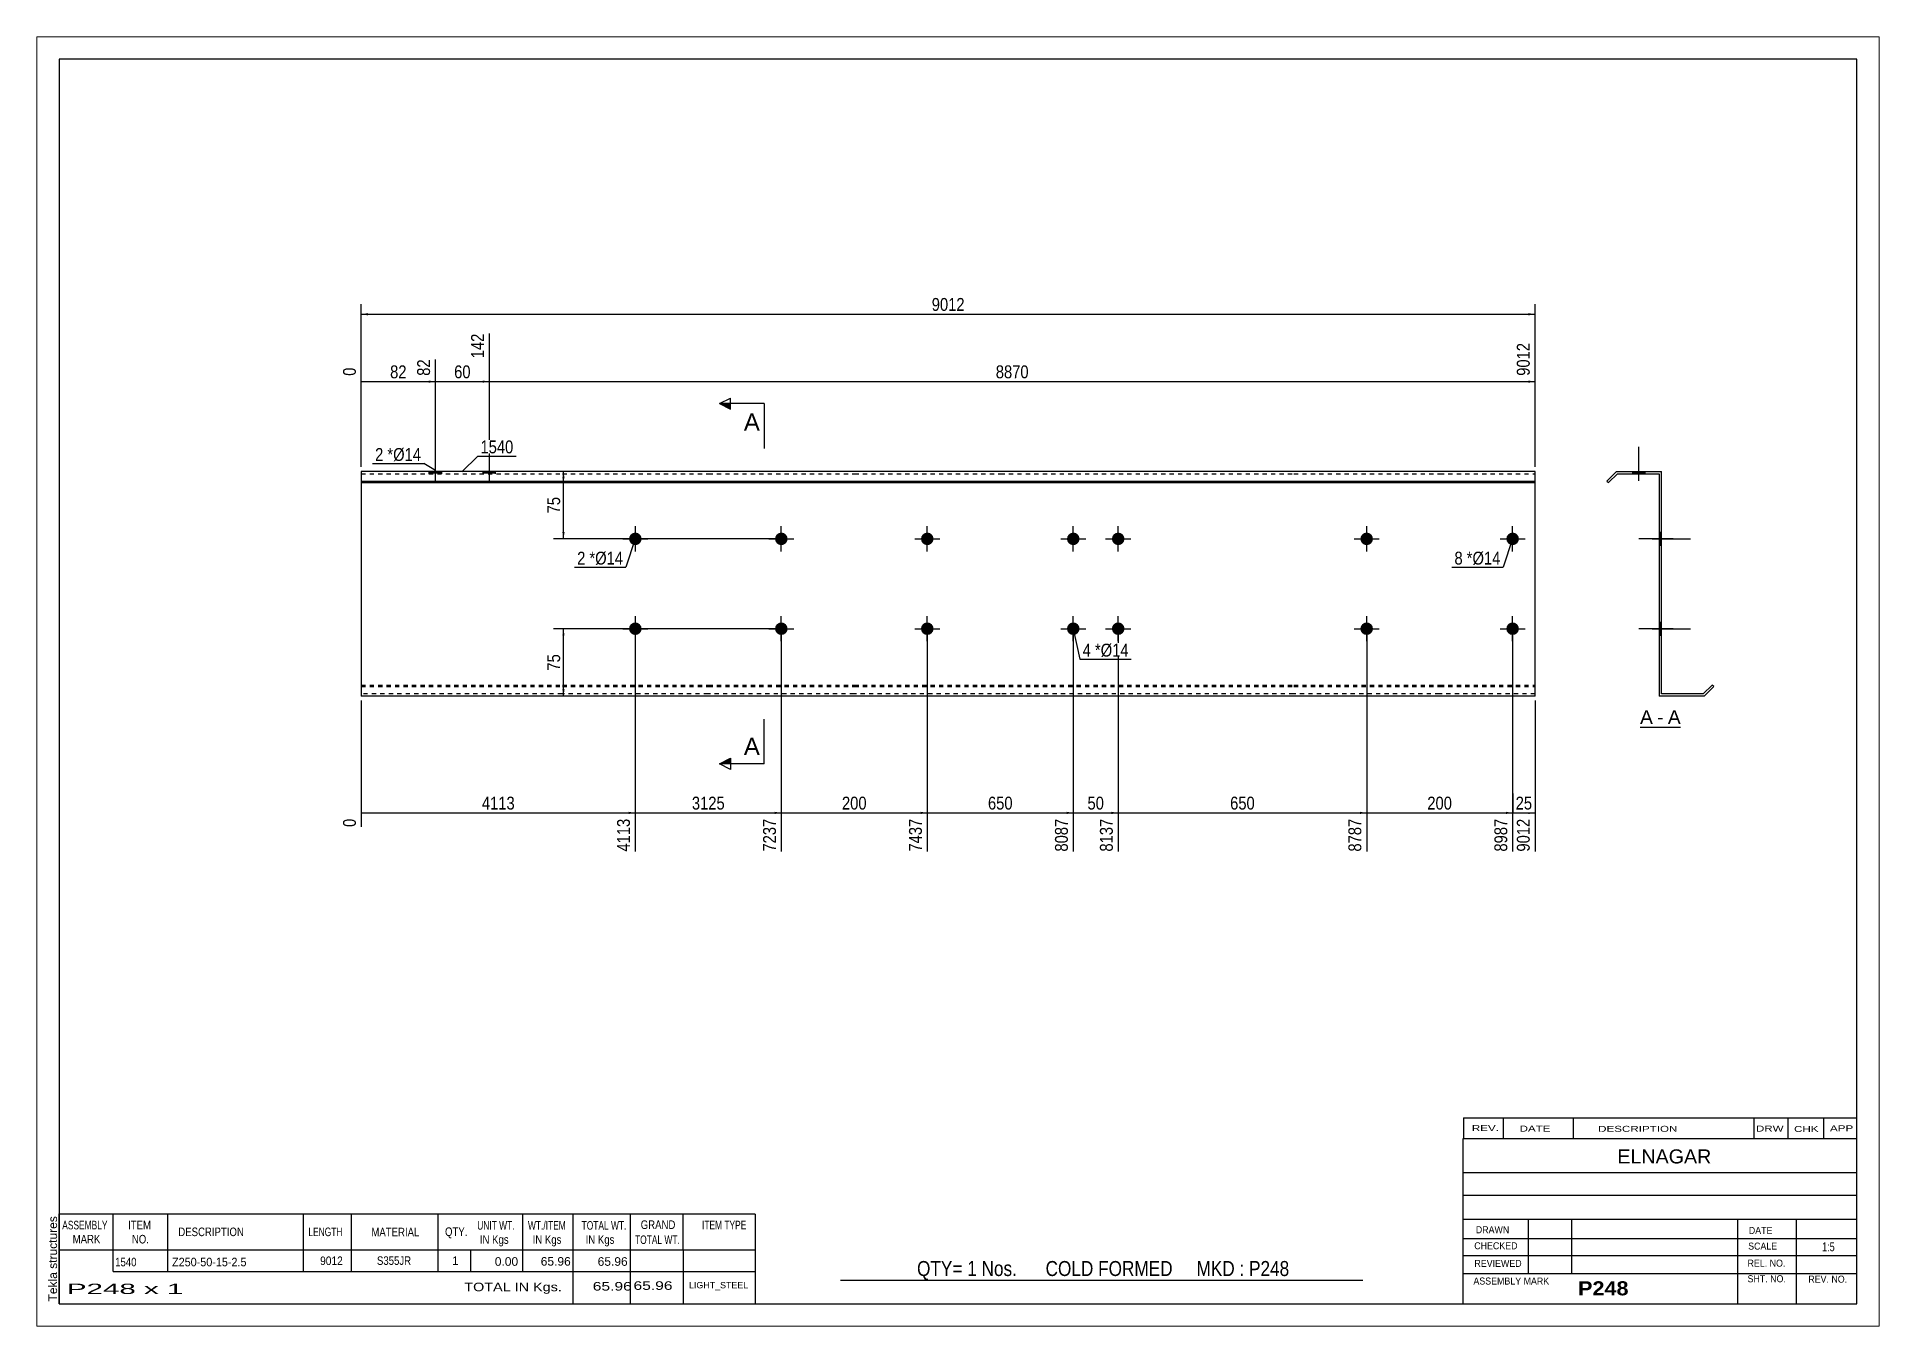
# Paper-space layout 'Layout1' of a CAD drawing. Header units: millimetres. Extents: x 0 to 410, y 0 to 287.
# The model-space entities are those that its viewports show. They can reach past a viewport. Long polylines and large blocks are cut down to what shows.
import ezdxf

# ---------------------------------------------------------------- set-up
doc = ezdxf.new("R2010")
doc.units = ezdxf.units.MM
doc.linetypes.add('DXK_LINE_DOT1', pattern=[1.8814, 0.9407, -0.9407])
doc.layers.add('Viewport layer', color=7, linetype='Continuous', plot=False)
doc.styles.add('Arial', font='ARIAL.TTF', dxfattribs={"height": 0.2})
doc.styles.add('Arial Bold', font='ARIALBD.TTF', dxfattribs={"height": 0.2})
doc.styles.add('Arial Narrow', font='ARIALN.TTF', dxfattribs={"height": 0.2})

# ---------------------------------------------------------------- blocks, each defined once
blk = doc.blocks.new('Unknown-629092488-1602')
at = {"color": 5, "linetype": 'Continuous'}
for p, q in [((332.8, 116.75), (-67.2, 116.75)), ((-67.2, 116.75), (-67.2, -160.25)), ((332.8, -160.25), (332.8, 116.75)), ((-67.2, -160.25), (332.8, -160.25))]:
    blk.add_line(p, q, dxfattribs=at)
at = {"color": 174, "linetype": 'Continuous', "style": 'Arial'}
blk.add_text('Tekla structures', height=1.9102, rotation=90, dxfattribs=at).set_placement((-67.7, -159.75))
blk = doc.blocks.new('Unknown-629092488-12 - 1231')
at = {"color": 7, "linetype": 'Continuous'}
blk.add_line((284.59, -31.95), (293.62, -31.95), dxfattribs=at)
at = {"color": 0, "linetype": 'Continuous'}
blk.add_wipeout([(287.43, -31.2), (287.43, -28), (284.59, -28), (284.59, -31.2)], dxfattribs=at)
blk.add_wipeout([(289.82, -31.2), (289.82, -28), (288.39, -28), (288.39, -31.2)], dxfattribs=at)
at = {"color": 96, "linetype": 'Continuous', "style": 'Arial'}
blk.add_text('A', height=3.06, dxfattribs=at).set_placement((284.59, -31.2))
at = {"color": 0, "linetype": 'Continuous'}
blk.add_wipeout([(293.62, -31.2), (293.62, -28), (290.78, -28), (290.78, -31.2)], dxfattribs=at)
at = {"color": 96, "linetype": 'Continuous', "style": 'Arial'}
for s, p in [('A', (290.78, -31.2)), ('-', (288.39, -31.2))]:
    blk.add_text(s, height=3.06, dxfattribs=at).set_placement(p)
blk = doc.blocks.new('Bolt-629092488-1223 - 1203')
at = {"linetype": 'Continuous'}
for points in [[(124.56, -10, -1), (127.36, -10, -1)], [(222.35, -10, -1), (225.15, -10, -1)]]:
    blk.add_hatch(color=3, dxfattribs=at).paths.add_polyline_path(points)
at = {"color": 3, "linetype": 'Continuous'}
for p, q in [((125.96, -12.8), (125.96, -7.2)), ((223.75, -12.8), (223.75, -7.2)), ((123.16, -10), (128.76, -10)), ((220.95, -10), (226.55, -10))]:
    blk.add_line(p, q, dxfattribs=at)
blk = doc.blocks.new('Part-629092488-1218 - 1203')
at = {"color": 2, "linetype": 'Continuous'}
for p, q in [((44.69, 25), (0, 25)), ((0, 25), (0, -25)), ((77.18, 25), (44.79, 25)), ((109.67, 25), (77.28, 25)), ((142.16, 25), (109.77, 25)), ((207.45, 25), (142.26, 25)), ((239.94, 25), (207.55, 25)), ((261.23, 25), (240.04, 25)), ((261.23, -25), (261.23, 25)), ((0, 22.88), (44.69, 22.88)), ((0, 22.53), (44.69, 22.53)), ((44.79, 22.88), (77.18, 22.88)), ((44.79, 22.53), (77.18, 22.53)), ((77.28, 22.88), (109.67, 22.88)), ((77.28, 22.53), (109.67, 22.53)), ((109.77, 22.88), (142.16, 22.88)), ((109.77, 22.53), (142.16, 22.53)), ((142.26, 22.88), (207.45, 22.88)), ((142.26, 22.53), (207.45, 22.53)), ((207.55, 22.88), (239.94, 22.88)), ((207.55, 22.53), (239.94, 22.53)), ((240.04, 22.88), (261.23, 22.88)), ((240.04, 22.53), (261.23, 22.53)), ((44.69, -25), (0, -25)), ((77.18, -25), (44.79, -25)), ((109.67, -25), (77.28, -25)), ((142.16, -25), (109.77, -25)), ((207.45, -25), (142.26, -25)), ((239.94, -25), (207.55, -25)), ((261.23, -25), (240.04, -25))]:
    blk.add_line(p, q, dxfattribs=at)
at = {"color": 7, "linetype": 'DXK_LINE_DOT1'}
for p, q in [((0, 24.5), (44.69, 24.5)), ((44.79, 24.5), (77.18, 24.5)), ((77.28, 24.5), (109.67, 24.5)), ((109.77, 24.5), (142.16, 24.5)), ((142.26, 24.5), (207.45, 24.5)), ((207.55, 24.5), (239.94, 24.5)), ((240.04, 24.5), (261.23, 24.5)), ((0, -22.53), (44.69, -22.53)), ((0, -22.88), (44.69, -22.88)), ((44.69, -24.5), (0, -24.5)), ((44.79, -22.53), (77.18, -22.53)), ((44.79, -22.88), (77.18, -22.88)), ((77.18, -24.5), (44.79, -24.5)), ((77.28, -22.53), (109.67, -22.53)), ((77.28, -22.88), (109.67, -22.88)), ((109.67, -24.5), (77.28, -24.5)), ((109.77, -22.53), (142.16, -22.53)), ((109.77, -22.88), (142.16, -22.88)), ((142.16, -24.5), (109.77, -24.5)), ((142.26, -22.53), (207.45, -22.53)), ((142.26, -22.88), (207.45, -22.88)), ((207.45, -24.5), (142.26, -24.5)), ((207.55, -22.53), (239.94, -22.53)), ((207.55, -22.88), (239.94, -22.88)), ((239.94, -24.5), (207.55, -24.5)), ((240.04, -22.53), (261.23, -22.53)), ((240.04, -22.88), (261.23, -22.88)), ((261.23, -24.5), (240.04, -24.5))]:
    blk.add_line(p, q, dxfattribs=at)
blk = doc.blocks.new('Bolt-629092488-1219 - 1203')
at = {"linetype": 'Continuous'}
for points in [[(92.08, -10, -1), (94.88, -10, -1)], [(254.83, -10, -1), (257.63, -10, -1)]]:
    blk.add_hatch(color=3, dxfattribs=at).paths.add_polyline_path(points)
at = {"color": 3, "linetype": 'Continuous'}
for p, q in [((93.48, -12.8), (93.48, -7.2)), ((256.23, -12.8), (256.23, -7.2)), ((90.68, -10), (96.28, -10)), ((253.43, -10), (259.03, -10))]:
    blk.add_line(p, q, dxfattribs=at)
blk = doc.blocks.new('Bolt-629092488-1220 - 1203')
at = {"linetype": 'Continuous'}
for points in [[(92.08, 10, -1), (94.88, 10, -1)], [(254.83, 10, -1), (257.63, 10, -1)]]:
    blk.add_hatch(color=3, dxfattribs=at).paths.add_polyline_path(points)
at = {"color": 3, "linetype": 'Continuous'}
for p, q in [((93.48, 7.2), (93.48, 12.8)), ((256.23, 7.2), (256.23, 12.8)), ((90.68, 10), (96.28, 10)), ((253.43, 10), (259.03, 10))]:
    blk.add_line(p, q, dxfattribs=at)
blk = doc.blocks.new('Bolt-629092488-1221 - 1203')
at = {"linetype": 'Continuous'}
for points in [[(157.05, 10, -1), (159.85, 10, -1)], [(167.05, 10, -1), (169.85, 10, -1)], [(157.05, -10, -1), (159.85, -10, -1)], [(167.05, -10, -1), (169.85, -10, -1)]]:
    blk.add_hatch(color=3, dxfattribs=at).paths.add_polyline_path(points)
at = {"color": 3, "linetype": 'Continuous'}
for p, q in [((158.45, 7.2), (158.45, 12.8)), ((168.45, 7.2), (168.45, 12.8)), ((155.65, 10), (161.25, 10)), ((165.65, 10), (171.25, 10)), ((158.45, -12.8), (158.45, -7.2)), ((168.45, -12.8), (168.45, -7.2)), ((155.65, -10), (161.25, -10)), ((165.65, -10), (171.25, -10))]:
    blk.add_line(p, q, dxfattribs=at)
blk = doc.blocks.new('Bolt-629092488-1222 - 1203')
at = {"linetype": 'Continuous'}
for points in [[(124.56, 10, -1), (127.36, 10, -1)], [(222.35, 10, -1), (225.15, 10, -1)]]:
    blk.add_hatch(color=3, dxfattribs=at).paths.add_polyline_path(points)
at = {"color": 3, "linetype": 'Continuous'}
for p, q in [((125.96, 7.2), (125.96, 12.8)), ((223.75, 7.2), (223.75, 12.8)), ((123.16, 10), (128.76, 10)), ((220.95, 10), (226.55, 10))]:
    blk.add_line(p, q, dxfattribs=at)
blk = doc.blocks.new('Bolt-629092488-1224 - 1203')
at = {"linetype": 'Continuous'}
for points in [[(15.1, 24.5), (17.9, 24.5), (17.9, 25), (15.1, 25)], [(27.1, 24.5), (29.9, 24.5), (29.9, 25), (27.1, 25)]]:
    blk.add_hatch(color=3, dxfattribs=at).paths.add_polyline_path(points)
at = {"color": 3, "linetype": 'Continuous'}
for p, q in [((16.5, 22.9), (16.5, 30.5)), ((28.5, 22.9), (28.5, 30.5)), ((15.1, 24.5), (15.1, 25)), ((17.9, 24.5), (17.9, 25)), ((27.1, 24.5), (27.1, 25)), ((29.9, 24.5), (29.9, 25))]:
    blk.add_line(p, q, dxfattribs=at)
blk = doc.blocks.new('Bolt-629092488-1225 - 1203')
at = {"linetype": 'Continuous'}
for points in [[(62.39, 10, -1), (59.59, 10, -1)], [(62.39, -10, -1), (59.59, -10, -1)]]:
    blk.add_hatch(color=3, dxfattribs=at).paths.add_polyline_path(points)
at = {"color": 3, "linetype": 'Continuous'}
for p, q in [((60.99, 12.8), (60.99, 7.2)), ((58.19, 10), (63.79, 10)), ((60.99, -7.2), (60.99, -12.8)), ((58.19, -10), (63.79, -10))]:
    blk.add_line(p, q, dxfattribs=at)
blk = doc.blocks.new('Part-629092488-1233 - 1231')
at = {"color": 2, "linetype": 'Continuous'}
for p, q in [((279.35, 25), (277.23, 22.88)), ((279.35, 25), (289.35, 25)), ((289.35, -24.5), (289.35, 25)), ((277.23, 22.88), (277.59, 22.53)), ((279.56, 24.5), (277.59, 22.53)), ((279.56, 24.5), (288.85, 24.5)), ((288.85, 24.5), (288.85, -25)), ((298.65, -24.5), (289.35, -24.5)), ((298.65, -24.5), (300.62, -22.53)), ((298.85, -25), (300.98, -22.88)), ((300.98, -22.88), (300.62, -22.53)), ((298.85, -25), (288.85, -25))]:
    blk.add_line(p, q, dxfattribs=at)
blk = doc.blocks.new('Bolt-629092488-1234 - 1231')
at = {"linetype": 'Continuous'}
blk.add_hatch(color=3, dxfattribs=at).paths.add_polyline_path([(288.85, -8.6), (288.85, -11.4), (289.35, -11.4), (289.35, -8.6)])
blk.add_hatch(color=3, dxfattribs=at).paths.add_polyline_path([(288.85, -8.6), (288.85, -11.4), (289.35, -11.4), (289.35, -8.6)])
at = {"color": 3, "linetype": 'Continuous'}
for p, q in [((290.95, -10), (284.35, -10)), ((290.95, -10), (284.35, -10)), ((289.35, -8.6), (288.85, -8.6)), ((289.35, -8.6), (288.85, -8.6)), ((289.35, -11.4), (288.85, -11.4)), ((289.35, -11.4), (288.85, -11.4))]:
    blk.add_line(p, q, dxfattribs=at)
blk = doc.blocks.new('Bolt-629092488-1235 - 1231')
at = {"linetype": 'Continuous'}
blk.add_hatch(color=3, dxfattribs=at).paths.add_polyline_path([(288.85, 11.4), (288.85, 8.6), (289.35, 8.6), (289.35, 11.4)])
blk.add_hatch(color=3, dxfattribs=at).paths.add_polyline_path([(288.85, 11.4), (288.85, 8.6), (289.35, 8.6), (289.35, 11.4)])
at = {"color": 3, "linetype": 'Continuous'}
for p, q in [((290.95, 10), (284.35, 10)), ((290.95, 10), (284.35, 10)), ((289.35, 11.4), (288.85, 11.4)), ((289.35, 11.4), (288.85, 11.4)), ((289.35, 8.6), (288.85, 8.6)), ((289.35, 8.6), (288.85, 8.6))]:
    blk.add_line(p, q, dxfattribs=at)
blk = doc.blocks.new('Bolt-629092488-1236 - 1231')
at = {"linetype": 'Continuous'}
for points in [[(288.85, 11.4), (288.85, 8.6), (289.35, 8.6), (289.35, 11.4)], [(288.85, 11.4), (288.85, 8.6), (289.35, 8.6), (289.35, 11.4)], [(288.85, -8.6), (288.85, -11.4), (289.35, -11.4), (289.35, -8.6)], [(288.85, -8.6), (288.85, -11.4), (289.35, -11.4), (289.35, -8.6)]]:
    blk.add_hatch(color=3, dxfattribs=at).paths.add_polyline_path(points)
at = {"color": 3, "linetype": 'Continuous'}
for p, q in [((291.95, 10), (284.35, 10)), ((291.95, 10), (284.35, 10)), ((289.35, 11.4), (288.85, 11.4)), ((289.35, 11.4), (288.85, 11.4)), ((289.35, 8.6), (288.85, 8.6)), ((289.35, 8.6), (288.85, 8.6)), ((291.95, -10), (284.35, -10)), ((291.95, -10), (284.35, -10)), ((289.35, -8.6), (288.85, -8.6)), ((289.35, -8.6), (288.85, -8.6)), ((289.35, -11.4), (288.85, -11.4)), ((289.35, -11.4), (288.85, -11.4))]:
    blk.add_line(p, q, dxfattribs=at)
blk = doc.blocks.new('Bolt-629092488-1237 - 1231')
at = {"linetype": 'Continuous'}
blk.add_hatch(color=3, dxfattribs=at).paths.add_polyline_path([(288.85, 11.4), (288.85, 8.6), (289.35, 8.6), (289.35, 11.4)])
blk.add_hatch(color=3, dxfattribs=at).paths.add_polyline_path([(288.85, 11.4), (288.85, 8.6), (289.35, 8.6), (289.35, 11.4)])
at = {"color": 3, "linetype": 'Continuous'}
for p, q in [((290.95, 10), (284.35, 10)), ((290.95, 10), (284.35, 10)), ((289.35, 11.4), (288.85, 11.4)), ((289.35, 11.4), (288.85, 11.4)), ((289.35, 8.6), (288.85, 8.6)), ((289.35, 8.6), (288.85, 8.6))]:
    blk.add_line(p, q, dxfattribs=at)
blk = doc.blocks.new('Bolt-629092488-1238 - 1231')
at = {"linetype": 'Continuous'}
blk.add_hatch(color=3, dxfattribs=at).paths.add_polyline_path([(288.85, -8.6), (288.85, -11.4), (289.35, -11.4), (289.35, -8.6)])
blk.add_hatch(color=3, dxfattribs=at).paths.add_polyline_path([(288.85, -8.6), (288.85, -11.4), (289.35, -11.4), (289.35, -8.6)])
at = {"color": 3, "linetype": 'Continuous'}
for p, q in [((290.95, -10), (284.35, -10)), ((290.95, -10), (284.35, -10)), ((289.35, -8.6), (288.85, -8.6)), ((289.35, -8.6), (288.85, -8.6)), ((289.35, -11.4), (288.85, -11.4)), ((289.35, -11.4), (288.85, -11.4))]:
    blk.add_line(p, q, dxfattribs=at)
blk = doc.blocks.new('Bolt-629092488-1239 - 1231')
at = {"linetype": 'Continuous'}
blk.add_hatch(color=3, dxfattribs=at).paths.add_polyline_path([(285.75, 25), (282.95, 25), (282.95, 24.5), (285.75, 24.5)])
blk.add_hatch(color=3, dxfattribs=at).paths.add_polyline_path([(285.75, 25), (282.95, 25), (282.95, 24.5), (285.75, 24.5)])
at = {"color": 3, "linetype": 'Continuous'}
for p, q in [((284.35, 22.9), (284.35, 30.5)), ((284.35, 22.9), (284.35, 30.5)), ((282.95, 24.5), (282.95, 25)), ((282.95, 24.5), (282.95, 25)), ((285.75, 24.5), (285.75, 25)), ((285.75, 24.5), (285.75, 25))]:
    blk.add_line(p, q, dxfattribs=at)
blk = doc.blocks.new('Bolt-629092488-1240 - 1231')
at = {"linetype": 'Continuous'}
for points in [[(289.35, 8.6), (289.35, 11.4), (288.85, 11.4), (288.85, 8.6)], [(289.35, -11.4), (289.35, -8.6), (288.85, -8.6), (288.85, -11.4)]]:
    blk.add_hatch(color=3, dxfattribs=at).paths.add_polyline_path(points)
at = {"color": 3, "linetype": 'Continuous'}
for p, q in [((287.25, 10), (295.85, 10)), ((288.85, 11.4), (289.35, 11.4)), ((288.85, 8.6), (289.35, 8.6)), ((287.25, -10), (295.85, -10)), ((288.85, -8.6), (289.35, -8.6)), ((288.85, -11.4), (289.35, -11.4))]:
    blk.add_line(p, q, dxfattribs=at)
blk = doc.blocks.new('StraightDimension-629092488-1253 - 1203')
at = {"linetype": 'Continuous'}
blk.add_hatch(color=7, dxfattribs=at).paths.add_polyline_path([(259.73, -50.75), (261.23, -51), (259.73, -51.25)])
at = {"color": 7, "linetype": 'Continuous'}
for p, q in [((256.23, -11), (256.23, -59.61)), ((261.23, -26), (261.23, -59.61)), ((256.23, -51), (261.23, -51))]:
    blk.add_line(p, q, dxfattribs=at)
at = {"color": 0}
blk.add_wipeout([(261.16, -50.85), (261.16, -46.65), (256.31, -46.65), (256.31, -50.85)], dxfattribs=at)
at = {"color": 0, "linetype": 'Continuous'}
blk.add_wipeout([(260.63, -51.7), (256.43, -51.7), (256.43, -60.21), (260.63, -60.21)], dxfattribs=at)
at = {"color": 3, "style": 'Arial Narrow'}
blk.add_text('25', height=2.863, dxfattribs=at).set_placement((256.91, -50.25))
at = {"color": 3, "linetype": 'Continuous', "style": 'Arial Narrow'}
blk.add_text('9012', height=2.863, rotation=90.0002, dxfattribs=at).set_placement((260.03, -59.61))
blk = doc.blocks.new('StraightDimension-629092488-1254 - 1203')
at = {"linetype": 'Continuous'}
blk.add_hatch(color=7, dxfattribs=at).paths.add_polyline_path([(254.73, -50.75), (256.23, -51), (254.73, -51.25)])
at = {"color": 7, "linetype": 'Continuous'}
for p, q in [((223.75, -11), (223.75, -59.61)), ((256.23, -11), (256.23, -59.61)), ((223.75, -51), (256.23, -51))]:
    blk.add_line(p, q, dxfattribs=at)
at = {"color": 0}
blk.add_wipeout([(243.33, -50.85), (243.33, -46.65), (236.65, -46.65), (236.65, -50.85)], dxfattribs=at)
at = {"color": 0, "linetype": 'Continuous'}
blk.add_wipeout([(255.63, -51.7), (251.43, -51.7), (251.43, -60.21), (255.63, -60.21)], dxfattribs=at)
at = {"color": 3, "style": 'Arial Narrow'}
blk.add_text('200', height=2.863, dxfattribs=at).set_placement((237.25, -50.25))
at = {"color": 3, "linetype": 'Continuous', "style": 'Arial Narrow'}
blk.add_text('8987', height=2.863, rotation=90.0002, dxfattribs=at).set_placement((255.03, -59.61))
blk = doc.blocks.new('StraightDimension-629092488-1255 - 1203')
at = {"linetype": 'Continuous'}
blk.add_hatch(color=7, dxfattribs=at).paths.add_polyline_path([(222.25, -50.75), (223.75, -51), (222.25, -51.25)])
at = {"color": 7, "linetype": 'Continuous'}
for p, q in [((168.45, -11), (168.45, -59.61)), ((223.75, -11), (223.75, -59.61)), ((168.45, -51), (223.75, -51))]:
    blk.add_line(p, q, dxfattribs=at)
at = {"color": 0}
blk.add_wipeout([(199.44, -50.85), (199.44, -46.65), (192.76, -46.65), (192.76, -50.85)], dxfattribs=at)
at = {"color": 0, "linetype": 'Continuous'}
blk.add_wipeout([(223.15, -51.7), (218.95, -51.7), (218.95, -60.21), (223.15, -60.21)], dxfattribs=at)
at = {"color": 3, "style": 'Arial Narrow'}
blk.add_text('650', height=2.863, dxfattribs=at).set_placement((193.36, -50.25))
at = {"color": 3, "linetype": 'Continuous', "style": 'Arial Narrow'}
blk.add_text('8787', height=2.863, rotation=90.0002, dxfattribs=at).set_placement((222.55, -59.61))
blk = doc.blocks.new('StraightDimension-629092488-1256 - 1203')
at = {"linetype": 'Continuous'}
blk.add_hatch(color=7, dxfattribs=at).paths.add_polyline_path([(166.95, -50.75), (168.45, -51), (166.95, -51.25)])
at = {"color": 7, "linetype": 'Continuous'}
for p, q in [((158.45, -11), (158.45, -59.61)), ((168.45, -11), (168.45, -59.61)), ((158.45, -51), (168.45, -51))]:
    blk.add_line(p, q, dxfattribs=at)
at = {"color": 0}
blk.add_wipeout([(165.88, -50.85), (165.88, -46.65), (161.02, -46.65), (161.02, -50.85)], dxfattribs=at)
at = {"color": 0, "linetype": 'Continuous'}
blk.add_wipeout([(167.85, -51.7), (163.65, -51.7), (163.65, -60.21), (167.85, -60.21)], dxfattribs=at)
at = {"color": 3, "style": 'Arial Narrow'}
blk.add_text('50', height=2.863, dxfattribs=at).set_placement((161.62, -50.25))
at = {"color": 3, "linetype": 'Continuous', "style": 'Arial Narrow'}
blk.add_text('8137', height=2.863, rotation=90.0002, dxfattribs=at).set_placement((167.25, -59.61))
blk = doc.blocks.new('StraightDimension-629092488-1257 - 1203')
at = {"linetype": 'Continuous'}
blk.add_hatch(color=7, dxfattribs=at).paths.add_polyline_path([(156.95, -50.75), (158.45, -51), (156.95, -51.25)])
at = {"color": 7, "linetype": 'Continuous'}
for p, q in [((125.96, -11), (125.96, -59.61)), ((158.45, -11), (158.45, -59.61)), ((125.96, -51), (158.45, -51))]:
    blk.add_line(p, q, dxfattribs=at)
at = {"color": 0}
blk.add_wipeout([(145.55, -50.85), (145.55, -46.65), (138.87, -46.65), (138.87, -50.85)], dxfattribs=at)
at = {"color": 0, "linetype": 'Continuous'}
blk.add_wipeout([(157.85, -51.7), (153.65, -51.7), (153.65, -60.21), (157.85, -60.21)], dxfattribs=at)
at = {"color": 3, "style": 'Arial Narrow'}
blk.add_text('650', height=2.863, dxfattribs=at).set_placement((139.47, -50.25))
at = {"color": 3, "linetype": 'Continuous', "style": 'Arial Narrow'}
blk.add_text('8087', height=2.863, rotation=90.0002, dxfattribs=at).set_placement((157.25, -59.61))
blk = doc.blocks.new('StraightDimension-629092488-1258 - 1203')
at = {"linetype": 'Continuous'}
blk.add_hatch(color=7, dxfattribs=at).paths.add_polyline_path([(124.46, -50.75), (125.96, -51), (124.46, -51.25)])
at = {"color": 7, "linetype": 'Continuous'}
for p, q in [((93.48, -11), (93.48, -59.61)), ((125.96, -11), (125.96, -59.61)), ((93.48, -51), (125.96, -51))]:
    blk.add_line(p, q, dxfattribs=at)
at = {"color": 0}
blk.add_wipeout([(113.06, -50.85), (113.06, -46.65), (106.38, -46.65), (106.38, -50.85)], dxfattribs=at)
at = {"color": 0, "linetype": 'Continuous'}
blk.add_wipeout([(125.36, -51.7), (121.16, -51.7), (121.16, -60.21), (125.36, -60.21)], dxfattribs=at)
at = {"color": 3, "style": 'Arial Narrow'}
blk.add_text('200', height=2.863, dxfattribs=at).set_placement((106.98, -50.25))
at = {"color": 3, "linetype": 'Continuous', "style": 'Arial Narrow'}
blk.add_text('7437', height=2.863, rotation=90.0002, dxfattribs=at).set_placement((124.76, -59.61))
blk = doc.blocks.new('StraightDimension-629092488-1259 - 1203')
at = {"linetype": 'Continuous'}
blk.add_hatch(color=7, dxfattribs=at).paths.add_polyline_path([(91.98, -50.75), (93.48, -51), (91.98, -51.25)])
at = {"color": 7, "linetype": 'Continuous'}
for p, q in [((60.99, -11), (60.99, -59.61)), ((93.48, -11), (93.48, -59.61)), ((60.99, -51), (93.48, -51))]:
    blk.add_line(p, q, dxfattribs=at)
at = {"color": 0}
blk.add_wipeout([(81.49, -50.85), (81.49, -46.65), (72.98, -46.65), (72.98, -50.85)], dxfattribs=at)
at = {"color": 0, "linetype": 'Continuous'}
blk.add_wipeout([(92.88, -51.7), (88.68, -51.7), (88.68, -60.21), (92.88, -60.21)], dxfattribs=at)
at = {"color": 3, "style": 'Arial Narrow'}
blk.add_text('3125', height=2.863, dxfattribs=at).set_placement((73.58, -50.25))
at = {"color": 3, "linetype": 'Continuous', "style": 'Arial Narrow'}
blk.add_text('7237', height=2.863, rotation=90.0002, dxfattribs=at).set_placement((92.28, -59.61))
blk = doc.blocks.new('StraightDimension-629092488-1260 - 1203')
at = {"linetype": 'Continuous'}
blk.add_hatch(color=7, dxfattribs=at).paths.add_polyline_path([(59.49, -50.75), (60.99, -51), (59.49, -51.25)])
at = {"color": 7, "linetype": 'Continuous'}
for p, q in [((60.99, -11), (60.99, -59.61)), ((0, -26), (0, -54.13)), ((0, -51), (60.99, -51))]:
    blk.add_line(p, q, dxfattribs=at)
at = {"color": 0}
blk.add_wipeout([(34.75, -50.85), (34.75, -46.65), (26.24, -46.65), (26.24, -50.85)], dxfattribs=at)
at = {"color": 0, "linetype": 'Continuous'}
for points in [[(-0.6, -51.7), (-4.8, -51.7), (-4.8, -54.73), (-0.6, -54.73)], [(60.39, -51.7), (56.19, -51.7), (56.19, -60.21), (60.39, -60.21)]]:
    blk.add_wipeout(points, dxfattribs=at)
at = {"color": 3, "style": 'Arial Narrow'}
blk.add_text('4113', height=2.863, dxfattribs=at).set_placement((26.84, -50.25))
at = {"color": 3, "linetype": 'Continuous', "style": 'Arial Narrow'}
for s, height, p in [('0', 2.86, (-1.2, -54.13)), ('4113', 2.863, (59.79, -59.61))]:
    blk.add_text(s, height=height, rotation=90.0002, dxfattribs=at).set_placement(p)
blk = doc.blocks.new('StraightDimension-629092488-1294 - 1203')
at = {"linetype": 'Continuous'}
blk.add_hatch(color=7, dxfattribs=at).paths.add_polyline_path([(259.73, 45.25), (261.23, 45), (259.73, 44.75)])
at = {"color": 7, "linetype": 'Continuous'}
for p, q in [((28.5, 29.25), (28.5, 55.68)), ((261.23, 26), (261.23, 53.61)), ((28.5, 45), (261.23, 45))]:
    blk.add_line(p, q, dxfattribs=at)
at = {"color": 0, "linetype": 'Continuous'}
blk.add_wipeout([(260.63, 54.21), (256.43, 54.21), (256.43, 45.7), (260.63, 45.7)], dxfattribs=at)
at = {"color": 0}
blk.add_wipeout([(149.12, 45.15), (149.12, 49.35), (140.61, 49.35), (140.61, 45.15)], dxfattribs=at)
at = {"color": 3, "linetype": 'Continuous', "style": 'Arial Narrow'}
blk.add_text('9012', height=2.863, rotation=90.0002, dxfattribs=at).set_placement((260.03, 46.3))
at = {"color": 3, "style": 'Arial Narrow'}
blk.add_text('8870', height=2.863, dxfattribs=at).set_placement((141.21, 45.75))
blk = doc.blocks.new('StraightDimension-629092488-1295 - 1203')
at = {"linetype": 'Continuous'}
blk.add_hatch(color=7, dxfattribs=at).paths.add_polyline_path([(27, 45.25), (28.5, 45), (27, 44.75)])
at = {"color": 7, "linetype": 'Continuous'}
for p, q in [((28.5, 29.25), (28.5, 55.68)), ((16.5, 29.25), (16.5, 49.96)), ((16.5, 45), (28.5, 45))]:
    blk.add_line(p, q, dxfattribs=at)
at = {"color": 0}
blk.add_wipeout([(24.93, 45.15), (24.93, 49.35), (20.07, 49.35), (20.07, 45.15)], dxfattribs=at)
at = {"color": 0, "linetype": 'Continuous'}
blk.add_wipeout([(27.9, 56.28), (23.7, 56.28), (23.7, 49.6), (27.9, 49.6)], dxfattribs=at)
at = {"color": 3, "linetype": 'Continuous', "style": 'Arial Narrow'}
blk.add_text('142', height=2.863, rotation=90.0002, dxfattribs=at).set_placement((27.3, 50.2))
at = {"color": 3, "style": 'Arial Narrow'}
blk.add_text('60', height=2.863, dxfattribs=at).set_placement((20.67, 45.75))
blk = doc.blocks.new('StraightDimension-629092488-1296 - 1203')
at = {"linetype": 'Continuous'}
blk.add_hatch(color=7, dxfattribs=at).paths.add_polyline_path([(15, 45.25), (16.5, 45), (15, 44.75)])
at = {"color": 7, "linetype": 'Continuous'}
for p, q in [((16.5, 29.25), (16.5, 49.96)), ((0, 26), (0, 48.13)), ((0, 45), (16.5, 45))]:
    blk.add_line(p, q, dxfattribs=at)
at = {"color": 0}
blk.add_wipeout([(10.68, 45.15), (10.68, 49.35), (5.82, 49.35), (5.82, 45.15)], dxfattribs=at)
at = {"color": 0, "linetype": 'Continuous'}
blk.add_wipeout([(-0.6, 48.73), (-4.8, 48.73), (-4.8, 45.7), (-0.6, 45.7)], dxfattribs=at)
at = {"color": 3, "linetype": 'Continuous', "style": 'Arial Narrow'}
blk.add_text('0', height=2.86, rotation=90.0002, dxfattribs=at).set_placement((-1.2, 46.3))
at = {"color": 0, "linetype": 'Continuous'}
blk.add_wipeout([(15.9, 50.56), (11.7, 50.56), (11.7, 45.7), (15.9, 45.7)], dxfattribs=at)
at = {"color": 3, "linetype": 'Continuous', "style": 'Arial Narrow'}
blk.add_text('82', height=2.863, rotation=90.0002, dxfattribs=at).set_placement((15.3, 46.3))
at = {"color": 3, "style": 'Arial Narrow'}
blk.add_text('82', height=2.863, dxfattribs=at).set_placement((6.42, 45.75))
blk = doc.blocks.new('StraightDimension-629092488-1306 - 1203')
at = {"linetype": 'Continuous'}
for points in [[(44.75, 23.5), (45, 25), (45.25, 23.5)], [(45.25, 11.5), (45, 10), (44.75, 11.5)]]:
    blk.add_hatch(color=7, dxfattribs=at).paths.add_polyline_path(points)
at = {"color": 7, "linetype": 'Continuous'}
for p, q in [((59.99, 25), (42.75, 25)), ((45, 10), (45, 25)), ((92.48, 10), (42.75, 10))]:
    blk.add_line(p, q, dxfattribs=at)
at = {"color": 0}
blk.add_wipeout([(44.85, 19.93), (40.65, 19.93), (40.65, 15.07), (44.85, 15.07)], dxfattribs=at)
at = {"color": 3, "style": 'Arial Narrow'}
blk.add_text('75', height=2.863, rotation=90.0002, dxfattribs=at).set_placement((44.25, 15.67))
blk = doc.blocks.new('StraightDimension-629092488-1312 - 1203')
at = {"linetype": 'Continuous'}
for points in [[(44.75, -11.5), (45, -10), (45.25, -11.5)], [(45.25, -23.5), (45, -25), (44.75, -23.5)]]:
    blk.add_hatch(color=7, dxfattribs=at).paths.add_polyline_path(points)
at = {"color": 7, "linetype": 'Continuous'}
for p, q in [((92.48, -10), (42.75, -10)), ((45, -25), (45, -10)), ((59.99, -25), (42.75, -25))]:
    blk.add_line(p, q, dxfattribs=at)
at = {"color": 0}
blk.add_wipeout([(44.85, -15.07), (40.65, -15.07), (40.65, -19.93), (44.85, -19.93)], dxfattribs=at)
at = {"color": 3, "style": 'Arial Narrow'}
blk.add_text('75', height=2.863, rotation=90.0002, dxfattribs=at).set_placement((44.25, -19.33))
blk = doc.blocks.new('StraightDimension-629092488-1318 - 1203')
at = {"linetype": 'Continuous'}
for points in [[(1.5, 59.75), (0, 60), (1.5, 60.25)], [(259.73, 60.25), (261.23, 60), (259.73, 59.75)]]:
    blk.add_hatch(color=7, dxfattribs=at).paths.add_polyline_path(points)
at = {"color": 7, "linetype": 'Continuous'}
for p, q in [((0, 26), (0, 62.25)), ((261.23, 26), (261.23, 62.25)), ((0, 60), (261.23, 60))]:
    blk.add_line(p, q, dxfattribs=at)
at = {"color": 0}
blk.add_wipeout([(134.87, 60.15), (134.87, 64.35), (126.36, 64.35), (126.36, 60.15)], dxfattribs=at)
at = {"color": 3, "style": 'Arial Narrow'}
blk.add_text('9012', height=2.863, dxfattribs=at).set_placement((126.96, 60.75))
blk = doc.blocks.new('CBS_CALLOFF-629092488-1626')
at = {"color": 7, "linetype": 'Continuous'}
blk.add_line((106.68, -154.98), (222.91, -155), dxfattribs=at)
at = {"color": 3, "linetype": 'Continuous', "style": 'Arial Narrow'}
blk.add_text('QTY= 1 Nos.      COLD FORMED     MKD : P248', height=3.3405, dxfattribs=at).set_placement((123.68, -154.09))
blk = doc.blocks.new('CBS_BOM-629092488-1625')
at = {"color": 7, "linetype": 'Continuous'}
for p, q in [((-67.23, -148.28), (-67.23, -140.28)), ((-67.23, -140.28), (87.69, -140.28)), ((-55.23, -148.28), (-55.23, -140.28)), ((-43.04, -148.28), (-43.04, -140.28)), ((-12.88, -148.28), (-12.88, -140.28)), ((-2.2, -148.28), (-2.2, -140.28)), ((17.12, -148.28), (17.12, -140.28)), ((35.92, -148.28), (35.92, -140.28)), ((47.13, -148.28), (47.13, -140.28)), ((59.92, -148.28), (59.92, -140.28)), ((71.67, -148.28), (71.67, -140.28)), ((87.69, -140.29), (87.69, -148.27)), ((-67.23, -148.28), (87.69, -148.28)), ((-67.23, -153.08), (-67.23, -148.28)), ((-55.23, -153.08), (-55.23, -148.28)), ((-43.04, -153.08), (-43.04, -148.28)), ((-12.88, -153.08), (-12.88, -148.28)), ((-2.2, -153.08), (-2.2, -148.28)), ((17.12, -153.08), (17.12, -148.28)), ((24.38, -153.08), (24.38, -148.28)), ((35.92, -153.08), (35.92, -148.28)), ((47.13, -153.08), (47.13, -148.28)), ((59.92, -153.08), (59.92, -148.28)), ((71.69, -153.08), (71.69, -148.28)), ((87.69, -148.28), (87.69, -153.08)), ((-67.23, -160.28), (-67.23, -153.1)), ((-55.23, -153.08), (87.69, -153.08)), ((47.13, -160.28), (47.13, -153.1)), ((59.92, -160.28), (59.92, -153.1)), ((71.73, -160.28), (71.73, -153.1)), ((87.69, -153.08), (87.69, -160.28)), ((-67.23, -160.28), (87.69, -160.28))]:
    blk.add_line(p, q, dxfattribs=at)
at = {"color": 3, "linetype": 'Continuous', "style": 'Arial'}
for s, height, width, p in [('ASSEMBLY', 1.91, 0.7, (-66.55, -143.71)), ('ITEM', 1.91, 0.8, (-51.9, -143.71)), ('DESCRIPTION', 1.9102, 0.8, (-40.72, -145.21)), ('LENGTH', 1.91, 0.7, (-11.77, -145.21)), ('MATERIAL', 1.91, 0.8, (2.25, -145.26)), ('QTY.', 1.91, 0.8, (18.64, -145.18)), ('UNIT WT.', 1.91, 0.7, (25.81, -143.78)), ('WT./ITEM', 1.91, 0.7, (37.1, -143.78)), ('TOTAL WT.', 1.91, 0.7, (49.04, -143.78)), ('GRAND', 1.91, 0.8, (62.19, -143.62)), ('ITEM TYPE', 1.91, 0.7, (75.83, -143.7)), ('MARK', 1.91, 0.8, (-64.23, -146.84)), ('NO.', 1.91, 0.8, (-51.05, -146.84)), ('IN Kgs', 1.91, 0.8, (26.39, -146.92)), ('IN Kgs', 1.91, 0.8, (38.14, -146.92)), ('IN Kgs', 1.91, 0.8, (49.93, -146.92)), ('TOTAL WT.', 1.91, 0.7, (60.93, -146.96))]:
    blk.add_text(s, height=height, dxfattribs=dict(at, width=width)).set_placement(p)
at = {"color": 7, "linetype": 'Continuous', "style": 'Arial'}
for s, height, width, p in [('1540', 1.91, 0.8, (-54.77, -151.93)), ('Z250-50-15-2.5', 1.9102, 0.9, (-42.1, -151.93)), ('9012', 1.91, 0.85, (-9.16, -151.65)), ('S355JR', 1.91, 0.8, (3.49, -151.62))]:
    blk.add_text(s, height=height, dxfattribs=dict(at, width=width)).set_placement(p)
for s, p in [('1', (20.21, -151.62)), ('0.00', (29.72, -151.81)), ('65.96', (39.94, -151.78)), ('65.96', (52.61, -151.81))]:
    blk.add_text(s, height=1.91, dxfattribs=at).set_placement(p)
at = {"color": 6, "linetype": 'Continuous', "style": 'Arial'}
for s, height, width, p in [('P248 x 1', 2.292, 2.05, (-65.51, -158.09)), ('TOTAL IN Kgs.', 1.9102, 1.2, (22.93, -157.48)), ('65.96', 1.91, 1.3, (51.52, -157.33)), ('65.96', 1.91, 1.3, (60.59, -157.17))]:
    blk.add_text(s, height=height, dxfattribs=dict(at, width=width)).set_placement(p)
blk.add_text('LIGHT_STEEL', height=1.4135, dxfattribs=at).set_placement((72.94, -156.83))
blk = doc.blocks.new('CBS_NAME_BLOG-629092488-1627')
at = {"color": 7, "linetype": 'Continuous'}
for p, q in [((245.21, -123.5), (332.73, -123.5)), ((245.21, -160.21), (245.21, -123.5)), ((245.21, -131.04), (332.73, -131.04)), ((245.28, -136.09), (332.8, -136.09)), ((245.21, -141.46), (332.73, -141.46)), ((259.73, -153.57), (259.73, -141.47)), ((269.42, -153.54), (269.42, -141.47)), ((306.33, -160.21), (306.33, -141.48)), ((319.38, -160.21), (319.38, -141.47)), ((245.22, -145.76), (332.8, -145.74)), ((245.21, -149.51), (332.73, -149.51)), ((245.21, -153.55), (332.73, -153.55)), ((245.21, -160.25), (332.8, -160.25))]:
    blk.add_line(p, q, dxfattribs=at)
at = {"color": 3, "linetype": 'Continuous', "style": 'Arial'}
blk.add_text('ELNAGAR', height=3.133, dxfattribs=at).set_placement((279.53, -129.03))
at = {"color": 3, "linetype": 'Continuous'}
for s, height, style, width, p in [('DRAWN', 1.566, 'Arial', 0.9, (248.04, -144.57)), ('DATE', 1.566, 'Arial', 0.9, (308.8, -144.73)), ('CHECKED', 1.566, 'Arial', 0.9, (247.69, -148.14)), ('SCALE', 1.566, 'Arial', 0.9, (308.65, -148.21)), ('1:5', 1.957, 'Arial Narrow', 0.9, (325.1, -148.57)), ('REVIEWED', 1.566, 'Arial', 0.9, (247.73, -152.06)), ('REL. NO.', 1.566, 'Arial', 0.9, (308.51, -152.01)), ('ASSEMBLY MARK', 1.5663, 'Arial', 0.9, (247.51, -155.99)), ('P248', 3.131, 'Arial Bold', 1.1, (270.79, -158.39)), ('SHT. NO.', 1.566, 'Arial', 0.9, (308.51, -155.48)), ('REV. NO.', 1.566, 'Arial', 0.9, (322.03, -155.57))]:
    blk.add_text(s, height=height, dxfattribs=dict(at, style=style, width=width)).set_placement(p)
blk = doc.blocks.new('CBS_REVISION-629092488-1628')
at = {"color": 7, "linetype": 'Continuous'}
for p, q in [((245.29, -118.87), (332.79, -118.87)), ((245.29, -118.87), (245.29, -123.5)), ((254.09, -118.87), (254.09, -123.5)), ((269.68, -118.87), (269.68, -123.44)), ((309.94, -118.87), (309.94, -123.5)), ((317.48, -118.87), (317.48, -123.5)), ((325.43, -118.87), (325.43, -123.5)), ((245.29, -123.5), (332.79, -123.5))]:
    blk.add_line(p, q, dxfattribs=at)
at = {"color": 7, "style": 'Arial Narrow', "width": 1.7}
for s, height, p in [('REV.', 1.326, (247.15, -121.82)), ('DATE', 1.326, (257.78, -121.94)), ('DESCRIPTION', 1.3257, (275.26, -121.99)), ('DRW', 1.326, (310.37, -121.93)), ('CHK', 1.326, (318.86, -122.02)), ('APP', 1.326, (326.86, -121.87))]:
    blk.add_text(s, height=height, dxfattribs=at).set_placement(p)
blk = doc.blocks.new('Mark-629092488-1336 - 1203')
at = {"color": 0}
blk.add_wipeout([(162.38, -16.2), (162.38, -13.2), (160.55, -13.2), (160.55, -16.2)], dxfattribs=at)
blk.add_wipeout([(162.38, -16.2), (162.38, -13.2), (160.55, -13.2), (160.55, -16.2)], dxfattribs=at)
at = {"color": 7, "linetype": 'Continuous'}
blk.add_line((158.45, -10), (159.95, -16.8), dxfattribs=at)
at = {"color": 0}
blk.add_wipeout([(164.56, -16.2), (164.56, -13.2), (163.28, -13.2), (163.28, -16.2)], dxfattribs=at)
blk.add_wipeout([(164.56, -16.2), (164.56, -13.2), (163.28, -13.2), (163.28, -16.2)], dxfattribs=at)
at = {"color": 3, "style": 'Arial Narrow'}
blk.add_text('4', height=2.86, dxfattribs=at).set_placement((160.55, -16.2))
at = {"color": 0}
blk.add_wipeout([(170.77, -16.2), (170.77, -13.2), (164.56, -13.2), (164.56, -16.2)], dxfattribs=at)
blk.add_wipeout([(170.77, -16.2), (170.77, -13.2), (164.56, -13.2), (164.56, -16.2)], dxfattribs=at)
at = {"color": 7, "linetype": 'Continuous'}
blk.add_line((159.95, -16.8), (171.37, -16.8), dxfattribs=at)
at = {"color": 3, "style": 'Arial Narrow'}
for s, height, p in [('*', 2.86, (163.28, -16.2)), ('Ø14', 2.863, (164.56, -16.2))]:
    blk.add_text(s, height=height, dxfattribs=at).set_placement(p)
blk = doc.blocks.new('SectionMark-629092488-1251 - 1203')
at = {"linetype": 'Continuous'}
for points in [[(82.19, 40.1), (82.19, 38.85), (79.69, 40.1)], [(82.19, -38.85), (82.19, -40.1), (79.69, -40.1)]]:
    blk.add_hatch(color=30, dxfattribs=at).paths.add_polyline_path(points)
at = {"color": 30, "linetype": 'Continuous'}
for p, q in [((79.69, 40.1), (82.19, 41.35)), ((82.19, 38.85), (82.19, 41.35)), ((79.69, 40.1), (82.19, 38.85)), ((79.69, -40.1), (82.19, -38.85)), ((82.19, -41.35), (79.69, -40.1)), ((82.19, -38.85), (82.19, -41.35))]:
    blk.add_line(p, q, dxfattribs=at)
at = {"color": 0, "linetype": 'Continuous'}
for points in [[(88.69, 34.1), (88.69, 38.1), (85.14, 38.1), (85.14, 34.1)], [(88.69, -38.1), (88.69, -34.1), (85.14, -34.1), (85.14, -38.1)]]:
    blk.add_wipeout(points, dxfattribs=at)
at = {"color": 30, "linetype": 'Continuous'}
for p, q in [((89.69, 40.1), (79.69, 40.1)), ((89.69, 40.1), (89.69, 30.1)), ((89.69, -40.1), (89.69, -30.1)), ((89.69, -40.1), (79.69, -40.1))]:
    blk.add_line(p, q, dxfattribs=at)
at = {"color": 96, "linetype": 'Continuous', "style": 'Arial'}
for p in [(85.14, 34.1), (85.14, -38.1)]:
    blk.add_text('A', height=3.82, dxfattribs=at).set_placement(p)
blk = doc.blocks.new('Mark-629092488-1321 - 1203')
at = {"color": 0}
blk.add_wipeout([(33.84, 29.04), (33.84, 32.04), (26.53, 32.04), (26.53, 29.04)], dxfattribs=at)
blk.add_wipeout([(33.84, 29.04), (33.84, 32.04), (26.53, 32.04), (26.53, 29.04)], dxfattribs=at)
at = {"color": 7, "linetype": 'Continuous'}
for p, q in [((22.4, 24.9), (25.93, 28.44)), ((25.93, 28.44), (34.44, 28.44))]:
    blk.add_line(p, q, dxfattribs=at)
at = {"color": 3, "style": 'Arial Narrow'}
blk.add_text('1540', height=2.863, dxfattribs=at).set_placement((26.53, 29.04))
blk = doc.blocks.new('MarkSet-629092488-1331 - 1203')
at = {"color": 0}
blk.add_wipeout([(245.12, 4.28), (245.12, 7.28), (243.29, 7.28), (243.29, 4.28)], dxfattribs=at)
blk.add_wipeout([(245.12, 4.28), (245.12, 7.28), (243.29, 7.28), (243.29, 4.28)], dxfattribs=at)
blk.add_wipeout([(247.3, 4.28), (247.3, 7.28), (246.02, 7.28), (246.02, 4.28)], dxfattribs=at)
blk.add_wipeout([(247.3, 4.28), (247.3, 7.28), (246.02, 7.28), (246.02, 4.28)], dxfattribs=at)
at = {"color": 3, "style": 'Arial Narrow'}
blk.add_text('8', height=2.86, dxfattribs=at).set_placement((243.29, 4.28))
at = {"color": 0}
blk.add_wipeout([(253.51, 4.28), (253.51, 7.28), (247.3, 7.28), (247.3, 4.28)], dxfattribs=at)
blk.add_wipeout([(253.51, 4.28), (253.51, 7.28), (247.3, 7.28), (247.3, 4.28)], dxfattribs=at)
at = {"color": 7, "linetype": 'Continuous'}
for p in [(256.23, 10), (242.69, 3.68)]:
    blk.add_line(p, (254.11, 3.68), dxfattribs=at)
at = {"color": 3, "style": 'Arial Narrow'}
for s, height, p in [('*', 2.86, (246.02, 4.28)), ('Ø14', 2.863, (247.3, 4.28))]:
    blk.add_text(s, height=height, dxfattribs=at).set_placement(p)
blk = doc.blocks.new('Mark-629092488-1337 - 1203')
at = {"color": 0}
blk.add_wipeout([(4.91, 27.35), (4.91, 30.35), (3.08, 30.35), (3.08, 27.35)], dxfattribs=at)
blk.add_wipeout([(4.91, 27.35), (4.91, 30.35), (3.08, 30.35), (3.08, 27.35)], dxfattribs=at)
blk.add_wipeout([(7.09, 27.35), (7.09, 30.35), (5.81, 30.35), (5.81, 27.35)], dxfattribs=at)
blk.add_wipeout([(7.09, 27.35), (7.09, 30.35), (5.81, 30.35), (5.81, 27.35)], dxfattribs=at)
at = {"color": 3, "style": 'Arial Narrow'}
blk.add_text('2', height=2.86, dxfattribs=at).set_placement((3.08, 27.35))
at = {"color": 0}
blk.add_wipeout([(13.3, 27.35), (13.3, 30.35), (7.09, 30.35), (7.09, 27.35)], dxfattribs=at)
blk.add_wipeout([(13.3, 27.35), (13.3, 30.35), (7.09, 30.35), (7.09, 27.35)], dxfattribs=at)
at = {"color": 7, "linetype": 'Continuous'}
for p in [(2.48, 26.75), (16.5, 25.25)]:
    blk.add_line(p, (13.9, 26.75), dxfattribs=at)
at = {"color": 3, "style": 'Arial Narrow'}
for s, height, p in [('*', 2.86, (5.81, 27.35)), ('Ø14', 2.863, (7.09, 27.35))]:
    blk.add_text(s, height=height, dxfattribs=at).set_placement(p)
blk = doc.blocks.new('Mark-629092488-1338 - 1203')
at = {"color": 0}
blk.add_wipeout([(49.88, 4.28), (49.88, 7.28), (48.05, 7.28), (48.05, 4.28)], dxfattribs=at)
blk.add_wipeout([(49.88, 4.28), (49.88, 7.28), (48.05, 7.28), (48.05, 4.28)], dxfattribs=at)
blk.add_wipeout([(52.05, 4.28), (52.05, 7.28), (50.78, 7.28), (50.78, 4.28)], dxfattribs=at)
blk.add_wipeout([(52.05, 4.28), (52.05, 7.28), (50.78, 7.28), (50.78, 4.28)], dxfattribs=at)
at = {"color": 3, "style": 'Arial Narrow'}
blk.add_text('2', height=2.86, dxfattribs=at).set_placement((48.05, 4.28))
at = {"color": 0}
blk.add_wipeout([(58.27, 4.28), (58.27, 7.28), (52.05, 7.28), (52.05, 4.28)], dxfattribs=at)
blk.add_wipeout([(58.27, 4.28), (58.27, 7.28), (52.05, 7.28), (52.05, 4.28)], dxfattribs=at)
at = {"color": 7, "linetype": 'Continuous'}
for p in [(60.99, 10), (47.45, 3.68)]:
    blk.add_line(p, (58.87, 3.68), dxfattribs=at)
at = {"color": 3, "style": 'Arial Narrow'}
for s, height, p in [('*', 2.86, (50.78, 4.28)), ('Ø14', 2.863, (52.05, 4.28))]:
    blk.add_text(s, height=height, dxfattribs=at).set_placement(p)

msp = doc.modelspace()

# ---------------------------------------------------------------- block references
for name in ['Unknown-629092488-1602', 'Bolt-629092488-1224 - 1203', 'Bolt-629092488-1239 - 1231', 'Part-629092488-1218 - 1203', 'Part-629092488-1233 - 1231', 'Bolt-629092488-1225 - 1203', 'Bolt-629092488-1220 - 1203', 'Bolt-629092488-1222 - 1203', 'Bolt-629092488-1221 - 1203', 'Bolt-629092488-1235 - 1231', 'Bolt-629092488-1236 - 1231', 'Bolt-629092488-1237 - 1231', 'Bolt-629092488-1240 - 1231', 'Bolt-629092488-1219 - 1203', 'Bolt-629092488-1223 - 1203', 'Bolt-629092488-1234 - 1231', 'Bolt-629092488-1238 - 1231', 'CBS_REVISION-629092488-1628', 'CBS_NAME_BLOG-629092488-1627', 'CBS_BOM-629092488-1625', 'CBS_CALLOFF-629092488-1626']:
    msp.add_blockref(name, (0, 0))

# ---------------------------------------------------------------- next in the draw order: block references
for name in ['StraightDimension-629092488-1294 - 1203', 'MarkSet-629092488-1331 - 1203', 'StraightDimension-629092488-1253 - 1203', 'Unknown-629092488-12 - 1231']:
    msp.add_blockref(name, (0, 0))

# ---------------------------------------------------------------- next in the draw order: block references
for name in ['StraightDimension-629092488-1295 - 1203', 'StraightDimension-629092488-1306 - 1203', 'StraightDimension-629092488-1254 - 1203']:
    msp.add_blockref(name, (0, 0))

# ---------------------------------------------------------------- next in the draw order: block references
for name in ['StraightDimension-629092488-1296 - 1203', 'Mark-629092488-1338 - 1203', 'StraightDimension-629092488-1255 - 1203']:
    msp.add_blockref(name, (0, 0))

# ---------------------------------------------------------------- next in the draw order: block references
for name in ['StraightDimension-629092488-1318 - 1203', 'StraightDimension-629092488-1256 - 1203']:
    msp.add_blockref(name, (0, 0))

# ---------------------------------------------------------------- next in the draw order: block references
for name in ['Mark-629092488-1337 - 1203', 'Mark-629092488-1321 - 1203', 'StraightDimension-629092488-1257 - 1203']:
    msp.add_blockref(name, (0, 0))

# ---------------------------------------------------------------- next in the draw order: block references
for name in ['StraightDimension-629092488-1258 - 1203', 'Mark-629092488-1336 - 1203']:
    msp.add_blockref(name, (0, 0))

# ---------------------------------------------------------------- next in the draw order: block references
msp.add_blockref('StraightDimension-629092488-1259 - 1203', (0, 0))

# ---------------------------------------------------------------- next in the draw order: block references
msp.add_blockref('StraightDimension-629092488-1260 - 1203', (0, 0))

# ---------------------------------------------------------------- next in the draw order: block references
msp.add_blockref('StraightDimension-629092488-1312 - 1203', (0, 0))

# ---------------------------------------------------------------- next in the draw order: block references
msp.add_blockref('SectionMark-629092488-1251 - 1203', (0, 0))

psp = doc.layouts.get("Layout1")

# ---------------------------------------------------------------- viewports
at = {"layer": 'Viewport layer', "view_target_point": (132.8, -21.75)}
psp.add_viewport(center=(205, 143.5), size=(410, 287), view_center_point=(0, 0), view_height=287, dxfattribs=at)

doc.saveas('drawing.dxf')
